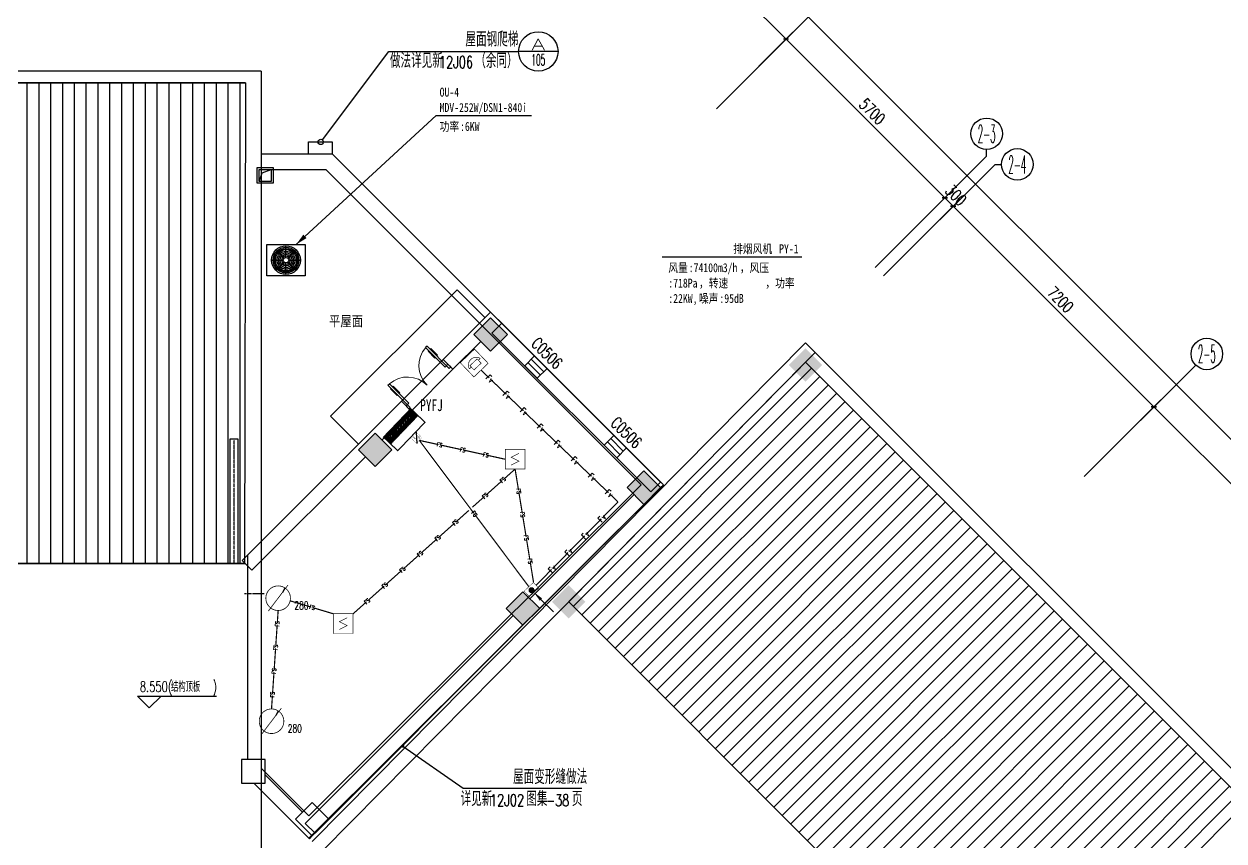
# Model space of a CAD drawing. Extents: x 815029915 to 815825525, y 579155098 to 579748855.
# Drawn here: x 815642196 to 815672643, y 579484127 to 579504860 of the extents above; entities that cross this region are included whole.
import ezdxf
from ezdxf.enums import TextEntityAlignment as Align

# ---------------------------------------------------------------- set-up
doc = ezdxf.new("R2010")
doc.units = 0
doc.header["$LTSCALE"] = 100
doc.header["$MEASUREMENT"] = 0
doc.linetypes.add('CENTER2', pattern=[1.125, 0.75, -0.125, 0.125, -0.125])
doc.linetypes.add('DOTE', pattern=[2.42, 2, -0.2, 0.02, -0.2])
for name, color, linetype in [('AC_KH', 3, 'Continuous'), ('AXIS', 3, 'Continuous'), ('AXIS_TEXT', 7, 'Continuous'), ('COLUMN', 9, 'Continuous'), ('DIM_ELEV', 3, 'Continuous'), ('DIM_IDEN', 3, 'Continuous'), ('DIM_LEAD', 3, 'Continuous'), ('DOOR_FIRE', 4, 'Continuous'), ('E-TEXT-PLAN-DER', 7, 'Continuous'), ('H-DIM_LEAD', 3, 'Continuous'), ('H-空调-VRV-标注', 3, 'Continuous'), ('H-空调-VRV-设备', 7, 'Continuous'), ('H-通风-排烟-中心线', 5, 'CENTER2'), ('H-通风-排烟-风管', 2, 'Continuous'), ('PUB_TEXT', 7, 'Continuous'), ('T-EQUP-FIRE', 7, 'Continuous'), ('WALL', 9, 'Continuous'), ('WINDOW', 4, 'Continuous'), ('WINDOW_TEXT', 7, 'Continuous'), ('zm', 1, 'Continuous'), ('电-弱电平面-线缆', 3, 'Continuous'), ('电-桥架', 4, 'Continuous'), ('设备-消防', 3, 'Continuous'), ('设备-箱柜', 3, 'Continuous')]:
    doc.layers.add(name, color=color, linetype=linetype)
doc.layers.add('电-强电平面-箭头', color=3, linetype='Continuous', lineweight=0)
doc.styles.add('-宋体', font='', dxfattribs={"width": 0.8})
doc.styles.add('_TCH_AXIS', font='COMPLEX', dxfattribs={"bigfont": 'GBCBIG'})
doc.styles.add('_TCH_DIM', font='SIMPLEX', dxfattribs={"bigfont": 'GBCBIG'})
doc.styles.add('_TCH_DIM_T3', font='SIMPLEX', dxfattribs={"width": 0.705882, "bigfont": 'GBCBIG'})
doc.styles.add('_TCH_LABEL', font='COMPLEX', dxfattribs={"bigfont": 'GBCBIG'})
doc.styles.add('_TCH_WINDOW', font='SIMPLEX', dxfattribs={"height": 3.5, "bigfont": 'GBCBIG'})
doc.styles.add('_THVAC_DIM', font='', dxfattribs={"width": 0.8, "height": 3.5})
doc.styles.add('COMPLEX', font='COMPLEX')
doc.styles.add('IDQSTYLE', font='txt.shx', dxfattribs={"width": 0.7, "bigfont": 'hztxt.shx'})
doc.styles.add('宋体', font='', dxfattribs={"width": 0.8})
doc.styles.add('宋体-TK', font='', dxfattribs={"width": 0.8})
doc.styles.get('-宋体').set_extended_font_data('SimSun')
doc.styles.get('_THVAC_DIM').set_extended_font_data('SimSun')
doc.styles.get('宋体').set_extended_font_data('SimSun')
doc.styles.get('宋体-TK').set_extended_font_data('SimSun')
doc.linetypes.add('消防电话线路A', pattern='A,5.5,-0.25,["Fv",IDQSTYLE,S=1.5,R=0,X=-0.125,Y=-0.75],-0.25', length=6)
doc.linetypes.add('火灾报警信号线路', pattern='A,5.5,-0.25,["FS",IDQSTYLE,S=1,R=0,X=-0.125,Y=-0.5],-0.25', length=6)
doc.linetypes.add('火灾报警控制线路', pattern='A,-0.25,-0.25,["FC",IDQSTYLE,S=1,R=0,X=0,Y=-0.5],-0.25', length=0.75)
doc.dimstyles.new('_TCH_ARCH-100', dxfattribs={"dimscale": 100, "dimtxt": 2.975, "dimasz": 1, "dimexe": 2.5, "dimexo": 3, "dimgap": 1, "dimtad": 1, "dimdec": 0, "dimzin": 0, "dimdsep": 46, "dimtxsty": '_TCH_DIM_T3', "dimblk": 'ARCHTICK', "dimcen": 0.09, "dimclrt": 7, "dimazin": 2, "dimtfac": 1, "dimtdec": 0, "dimtix": 1, "dimtmove": 2, "dimatfit": 3, "dimfxl": 0, "dimtolj": 1, "dimtzin": 0, "dimarcsym": 0})

# ---------------------------------------------------------------- blocks, each defined once
blk = doc.blocks.new('$VRV_美的$00000021')
for p, q in [((-465, -382), (-465, 382)), ((-465, 382), (465, 382)), ((-1, 65), (0, 348)), ((465, 382), (465, -382)), ((-348, 0), (-65, 0)), ((-238, 254), (-44, 47)), ((239, 253), (44, 47)), ((65, 0), (348, 0)), ((-44, -47), (-238, -254)), ((0, -348), (-2, -65)), ((44, -47), (238, -254)), ((465, -382), (-465, -382))]:
    blk.add_line(p, q)
for radius in [348, 311, 282, 255, 217, 179, 141, 103, 64.6]:
    blk.add_circle((0, 0), radius)
blk = doc.blocks.new('$DorLib2D$00000011')
for p, q in [((-0.467, 0.471), (-0.467, -0.062)), ((-0.467, 0.471), (-0.433, 0.471)), ((-0.433, 0.471), (-0.433, 0.004)), ((0.433, 0.471), (0.433, 0.004)), ((0.467, 0.471), (0.433, 0.471)), ((0.467, 0.471), (0.467, -0.062)), ((-0.483, 0.396), (-0.467, 0.396)), ((-0.483, 0.235), (-0.467, 0.235)), ((-0.417, 0.396), (-0.433, 0.396)), ((-0.417, 0.235), (-0.433, 0.235)), ((0.417, 0.396), (0.433, 0.396)), ((0.417, 0.235), (0.433, 0.235)), ((0.483, 0.396), (0.467, 0.396)), ((0.483, 0.235), (0.467, 0.235)), ((-0.5, 0.004), (-0.433, 0.004)), ((-0.5, 0.004), (-0.5, -0.062)), ((0.5, 0.004), (0.433, 0.004)), ((0.5, 0.004), (0.5, -0.062)), ((-0.5, -0.062), (-0.467, -0.062)), ((0.5, -0.062), (0.467, -0.062))]:
    blk.add_line(p, q)
at = {"lineweight": 13}
for p, q in [((-0.483, 0.396), (-0.483, 0.235)), ((-0.417, 0.396), (-0.417, 0.235)), ((0.417, 0.396), (0.417, 0.235)), ((0.483, 0.396), (0.483, 0.235))]:
    blk.add_line(p, q, dxfattribs=at)
for centre, start, end in [((-0.467, 0.004), 0, 85.904), ((0.467, 0.004), 94.096, 180)]:
    blk.add_arc(centre, 0.467, start, end, dxfattribs=at)
blk = doc.blocks.new('$TCHSYS$WIN2D')
for p, q in [((-0.5, 0.5), (0.5, 0.5)), ((-0.5, 0.5), (-0.5, -0.5)), ((0.5, 0.167), (-0.5, 0.167)), ((0.5, 0.5), (0.5, -0.5)), ((0.5, -0.167), (-0.5, -0.167)), ((-0.5, -0.5), (0.5, -0.5))]:
    blk.add_line(p, q)
blk = doc.blocks.new('*X163')
at = {"color": 0, "linetype": 'Continuous'}
for p, q in [((192.59, 446.72), (193.93, 448.06)), ((192.65, 447.21), (193.44, 448)), ((192.67, 446.38), (194.27, 447.98)), ((192.81, 446.1), (194.55, 447.84)), ((193.01, 445.87), (194.78, 447.64)), ((193.27, 445.7), (194.95, 447.39)), ((193.58, 445.59), (195.06, 447.07)), ((193.98, 445.57), (195.08, 446.67))]:
    blk.add_line(p, q, dxfattribs=at)
blk = doc.blocks.new('HC000755')
at = {"color": 0, "linetype": 'Continuous'}
blk.add_line((-5.47, -5.53), (-2.36, -2.36), dxfattribs=at)
blk.add_lwpolyline([(-2.36, -2.36, 0.8, 0, 0), (-0.41, -0.47, 0, 0, 0)], format="xyseb", dxfattribs=at)
blk.add_circle((0, 0), 0.625, dxfattribs=at)
at = {"color": 0, "linetype": 'Continuous', "xscale": 0.5, "yscale": 0.5, "zscale": 0.5}
blk.add_blockref('*X163', (-96.92, -223.41), dxfattribs=at)
at = {"color": 0, "style": 'IDQSTYLE', "width": 0.7}
blk.add_attdef('PSFHATT', (2.63, -5.53), '', height=2.5, dxfattribs=at)
blk = doc.blocks.new('HC001303')
at = {"color": 0, "linetype": 'Continuous'}
blk.add_line((1.15, 1.54), (1.74, 2.6), dxfattribs=at)
at = {"color": 0, "linetype": 'Continuous', "const_width": 0.2}
blk.add_lwpolyline([(0, -3.12, 0.198912), (2.21, -2.21, 0.198912), (3.12, 0, 0.198912), (2.21, 2.21, 0.198912), (0, 3.12, 0.198912), (-2.21, 2.21, 0.198912), (-3.12, 0, 0.198912), (-2.21, -2.21, 0.198912)], format="xyb", close=True, dxfattribs=at)
blk.add_lwpolyline([(-2.5, -3.28), (2.48, 3.3)], dxfattribs=at)
at = {"color": 0, "style": 'IDQSTYLE', "width": 0.7}
for tag, p in [('280', (4.11, -2.85)), ('PSFHATT', (5.13, -3.28))]:
    blk.add_attdef(tag, p, '', height=2, dxfattribs=at)
blk = doc.blocks.new('*X96')
at = {"color": 0}
for p, q in [((99.83, 192.74), (101.99, 194.9)), ((99.83, 193.17), (101.57, 194.9)), ((99.83, 193.59), (101.14, 194.9)), ((99.83, 194.02), (100.72, 194.9)), ((99.83, 194.44), (100.29, 194.9)), ((99.83, 194.87), (99.87, 194.9)), ((99.92, 192.4), (102.42, 194.9)), ((100.34, 192.4), (102.84, 194.9)), ((100.76, 192.4), (103.26, 194.9)), ((101.19, 192.4), (103.69, 194.9)), ((101.61, 192.4), (104.11, 194.9)), ((102.04, 192.4), (104.54, 194.9)), ((102.46, 192.4), (104.96, 194.9)), ((102.88, 192.4), (105.38, 194.9)), ((103.31, 192.4), (105.81, 194.9)), ((103.73, 192.4), (106.23, 194.9)), ((104.16, 192.4), (106.66, 194.9)), ((104.58, 192.4), (107.08, 194.9)), ((105.01, 192.4), (107.51, 194.9)), ((105.43, 192.4), (107.93, 194.9)), ((105.85, 192.4), (108.35, 194.9)), ((106.28, 192.4), (108.78, 194.9)), ((106.7, 192.4), (109.2, 194.9)), ((107.13, 192.4), (109.63, 194.9)), ((107.55, 192.4), (109.83, 194.68)), ((107.98, 192.4), (109.83, 194.26)), ((108.4, 192.4), (109.83, 193.83)), ((108.82, 192.4), (109.83, 193.41)), ((109.25, 192.4), (109.83, 192.99)), ((109.67, 192.4), (109.83, 192.56))]:
    blk.add_line(p, q, dxfattribs=at)
blk = doc.blocks.new('HC000427')
at = {"color": 0, "linetype": 'Continuous', "const_width": 0.3}
blk.add_lwpolyline([(5, 2.5), (-5, 2.5), (-5, -2.5), (5, -2.5)], close=True, dxfattribs=at)
blk.add_lwpolyline([(5, 0), (-5, 0)], dxfattribs=at)
at = {"color": 0, "linetype": 'Continuous'}
blk.add_blockref('*X96', (-104.83, -194.9), dxfattribs=at)
at = {"layer": 'E-TEXT-PLAN-DER', "color": 0, "style": 'IDQSTYLE', "width": 0.7}
blk.add_attdef('PSFHATT', (7, -2.5), '', height=2.5, dxfattribs=at)
blk = doc.blocks.new('MK')
at = {"color": 4, "linetype": 'Continuous', "const_width": 30}
blk.add_lwpolyline([(-614, 638), (636, 638), (636, -612), (-614, -612)], close=True, dxfattribs=at)
at = {"layer": 'AC_KH', "ltscale": 1.25}
blk.add_line((636, 638), (-614, -612), dxfattribs=at)
at = {"layer": 'AC_KH', "ltscale": 1.25, "style": '宋体'}
for s, p in [('I', (-380, 70)), ('O', (165, -474))]:
    blk.add_text(s, height=400, dxfattribs=at).set_placement(p)
blk = doc.blocks.new('HC001224')
at = {"color": 0, "linetype": 'Continuous', "const_width": 0.2}
blk.add_lwpolyline([(-3.125, 3.125), (3.125, 3.125), (3.125, -3.125), (-3.125, -3.125)], close=True, dxfattribs=at)
blk.add_lwpolyline([(1.25, 1.875), (-1.25, 0.625), (1.25, -0.625), (-1.25, -1.875)], dxfattribs=at)
at = {"color": 0, "style": 'IDQSTYLE', "width": 0.7}
blk.add_attdef('PSFHATT', (5.125, -3.125), '', height=2.5, dxfattribs=at)
blk = doc.blocks.new('HC001206')
at = {"color": 4, "linetype": 'Continuous', "const_width": 0.2}
blk.add_lwpolyline([(-3.12, 3.12), (3.12, 3.12), (3.12, -3.12), (-3.12, -3.12)], close=True, dxfattribs=at)
for points in [[(-2.4, -0.3, -0.135972), (-1.75, 0.85, -0.198912)], [(-1.75, 0.85, -0.198912), (0, 1.57, -0.198912), (1.75, 0.85, -0.135972), (2.4, -0.3, -0.198912)]]:
    blk.add_lwpolyline(points, format="xyb", dxfattribs=at)
for points in [[(-1.56, 0.32), (1.56, 0.32), (1.56, -1.55), (-1.56, -1.55), (-1.56, 0.32)], [(-2.4, -0.3), (-1.56, -0.3)], [(1.56, -0.3), (2.4, -0.3)]]:
    blk.add_lwpolyline(points, dxfattribs=at)
blk = doc.blocks.new('_AXISO')
blk.add_circle((0, 0), 0.5)
at = {"layer": 'AXIS_TEXT', "style": 'COMPLEX', "width": 1.041667}
blk.add_attdef('A', text='', height=0.56, dxfattribs=at).set_placement((-0.25, -0.28), (0.25, -0.28), align=Align.FIT)
blk = doc.blocks.new('_ArchTick')
at = {"color": 0, "linetype": 'ByBlock', "const_width": 0.4}
blk.add_lwpolyline([(-0.5, -0.5), (0.5, 0.5)], dxfattribs=at)
blk = doc.blocks.new('*D597')
at = {"layer": 'AXIS', "color": 0, "lineweight": -2, "transparency": 16777216}
for p, q in [((815655732, 579507165), (815658030, 579509463)), ((815657853, 579509286), (815695330, 579471810)), ((815693209, 579469688), (815695507, 579471986))]:
    blk.add_line(p, q, dxfattribs=at)
at = {"layer": 'Defpoints', "color": 0, "transparency": 16777216}
for p in [(815655520, 579506953), (815695330, 579471810), (815692996, 579469476)]:
    blk.add_point(p, dxfattribs=at)
at = {"layer": 'AXIS', "color": 0, "lineweight": -2, "transparency": 16777216, "xscale": 100, "yscale": 100, "zscale": 100}
for p, rotation in [((815657853, 579509286), 135.0000000001822), ((815695330, 579471810), 315.0000000001822)]:
    blk.add_blockref('_ArchTick', p, dxfattribs=dict(at, rotation=rotation))
at = {"layer": 'AXIS', "color": 7, "transparency": 16777216, "insert": (815676767, 579490724), "char_height": 297.5, "attachment_point": 5, "rotation": 315, "style": '_TCH_DIM_T3'}
blk.add_mtext('\\A1;53000', dxfattribs=at)
blk = doc.blocks.new('*D598')
at = {"layer": 'AXIS', "color": 0, "lineweight": -2, "transparency": 16777216}
for p, q in [((815655732, 579507165), (815657464, 579508897)), ((815657287, 579508721), (815661530, 579504478)), ((815659974, 579502922), (815661707, 579504655))]:
    blk.add_line(p, q, dxfattribs=at)
at = {"layer": 'Defpoints', "color": 0, "transparency": 16777216}
for p in [(815655520, 579506953), (815661530, 579504478), (815659762, 579502710)]:
    blk.add_point(p, dxfattribs=at)
at = {"layer": 'AXIS', "color": 0, "lineweight": -2, "transparency": 16777216, "xscale": 100, "yscale": 100, "zscale": 100}
for p, rotation in [((815657287, 579508721), 135), ((815661530, 579504478), 315)]:
    blk.add_blockref('_ArchTick', p, dxfattribs=dict(at, rotation=rotation))
at = {"layer": 'AXIS', "color": 7, "transparency": 16777216, "insert": (815659585, 579506775), "char_height": 297.5, "attachment_point": 5, "rotation": 315, "style": '_TCH_DIM_T3'}
blk.add_mtext('\\A1;6000', dxfattribs=at)
blk = doc.blocks.new('*D599')
at = {"layer": 'AXIS', "color": 0, "lineweight": -2, "transparency": 16777216}
for p, q in [((815659974, 579502922), (815661707, 579504655)), ((815661530, 579504478), (815665561, 579500447)), ((815664005, 579498892), (815665737, 579500624))]:
    blk.add_line(p, q, dxfattribs=at)
at = {"layer": 'Defpoints', "color": 0, "transparency": 16777216}
for p in [(815659762, 579502710), (815665561, 579500447), (815663793, 579498680)]:
    blk.add_point(p, dxfattribs=at)
at = {"layer": 'AXIS', "color": 0, "lineweight": -2, "transparency": 16777216, "xscale": 100, "yscale": 100, "zscale": 100}
for p, rotation in [((815661530, 579504478), 135), ((815665561, 579500447), 315)]:
    blk.add_blockref('_ArchTick', p, dxfattribs=dict(at, rotation=rotation))
at = {"layer": 'AXIS', "color": 7, "transparency": 16777216, "insert": (815663721, 579502639), "char_height": 297.5, "attachment_point": 5, "rotation": 315, "style": '_TCH_DIM_T3'}
blk.add_mtext('\\A1;5700', dxfattribs=at)
blk = doc.blocks.new('*D600')
at = {"layer": 'AXIS', "color": 0, "lineweight": -2, "transparency": 16777216}
for p, q in [((815664005, 579498892), (815665737, 579500624)), ((815664217, 579498680), (815665950, 579500412)), ((815665561, 579500447), (815665490, 579500518)), ((815665561, 579500447), (815665773, 579500235)), ((815665773, 579500235), (815665843, 579500165))]:
    blk.add_line(p, q, dxfattribs=at)
at = {"layer": 'Defpoints', "color": 0, "transparency": 16777216}
for p in [(815665773, 579500235), (815663793, 579498680), (815664005, 579498468)]:
    blk.add_point(p, dxfattribs=at)
at = {"layer": 'AXIS', "color": 0, "lineweight": -2, "transparency": 16777216, "xscale": 100, "yscale": 100, "zscale": 100}
for p, rotation in [((815665561, 579500447), 315), ((815665773, 579500235), 135)]:
    blk.add_blockref('_ArchTick', p, dxfattribs=dict(at, rotation=rotation))
at = {"layer": 'AXIS', "color": 7, "transparency": 16777216, "insert": (815665843, 579500517), "char_height": 297.5, "attachment_point": 5, "rotation": 315, "style": '_TCH_DIM_T3'}
blk.add_mtext('\\A1;300', dxfattribs=at)
blk = doc.blocks.new('*D601')
at = {"layer": 'AXIS', "color": 0, "lineweight": -2, "transparency": 16777216}
for p, q in [((815664217, 579498680), (815665950, 579500412)), ((815665773, 579500235), (815670864, 579495144)), ((815669308, 579493588), (815671041, 579495321))]:
    blk.add_line(p, q, dxfattribs=at)
at = {"layer": 'Defpoints', "color": 0, "transparency": 16777216}
for p in [(815664005, 579498468), (815670864, 579495144), (815669096, 579493376)]:
    blk.add_point(p, dxfattribs=at)
at = {"layer": 'AXIS', "color": 0, "lineweight": -2, "transparency": 16777216, "xscale": 100, "yscale": 100, "zscale": 100}
for p, rotation in [((815665773, 579500235), 135), ((815670864, 579495144), 315)]:
    blk.add_blockref('_ArchTick', p, dxfattribs=dict(at, rotation=rotation))
at = {"layer": 'AXIS', "color": 7, "transparency": 16777216, "insert": (815668494, 579497866), "char_height": 297.5, "attachment_point": 5, "rotation": 315, "style": '_TCH_DIM_T3'}
blk.add_mtext('\\A1;7200', dxfattribs=at)
blk = doc.blocks.new('*D602')
at = {"layer": 'AXIS', "color": 0, "lineweight": -2, "transparency": 16777216}
for p, q in [((815669308, 579493588), (815671041, 579495321)), ((815670864, 579495144), (815675955, 579490053)), ((815674399, 579488497), (815676132, 579490230))]:
    blk.add_line(p, q, dxfattribs=at)
at = {"layer": 'Defpoints', "color": 0, "transparency": 16777216}
for p in [(815669096, 579493376), (815675955, 579490053), (815674187, 579488285)]:
    blk.add_point(p, dxfattribs=at)
at = {"layer": 'AXIS', "color": 0, "lineweight": -2, "transparency": 16777216, "xscale": 100, "yscale": 100, "zscale": 100}
for p, rotation in [((815670864, 579495144), 135.0000000006708), ((815675955, 579490053), 315.0000000006708)]:
    blk.add_blockref('_ArchTick', p, dxfattribs=dict(at, rotation=rotation))
at = {"layer": 'AXIS', "color": 7, "transparency": 16777216, "insert": (815673585, 579492774), "char_height": 297.5, "attachment_point": 5, "rotation": 315, "style": '_TCH_DIM_T3'}
blk.add_mtext('\\A1;7200', dxfattribs=at)

msp = doc.modelspace()

# ---------------------------------------------------------------- hatches: boundary and pattern name
at = {"layer": 'DIM_LEAD'}
msp.add_hatch(color=256, dxfattribs=at).paths.add_polyline_path([(815651849, 579486534.4, 1), (815651769, 579486534.4, 1)], flags=17)
at = {"layer": 'zm'}
for points in [[(815654035.1, 579497396.3), (815653610.9, 579496972), (815654035.1, 579496547.7), (815654459.4, 579496972)], [(815662026, 579496629.1), (815661601.7, 579496204.8), (815662026, 579495780.5), (815662450.3, 579496204.8)], [(815651108.1, 579494469.3), (815650683.9, 579494045), (815651108.1, 579493620.8), (815651532.4, 579494045)], [(815657924.8, 579493517.8), (815657500.5, 579493093.5), (815657924.8, 579492669.3), (815658349.1, 579493093.5)], [(815656015.6, 579490618.6), (815655591.3, 579490194.4), (815656015.6, 579489770.1), (815656439.9, 579490194.4)], [(815654856.7, 579490449.6), (815654432.4, 579490025.4), (815654856.7, 579489601.1), (815655280.9, 579490025.4)]]:
    msp.add_hatch(color=1, dxfattribs=at).paths.add_polyline_path(points)

# ---------------------------------------------------------------- linework, layer by layer
for p, q in [((815648214.5, 579503666.7), (815632914.5, 579503666.7)), ((815648214.5, 579503666.7), (815648214.5, 579482466.7)), ((815626914.5, 579503366.7), (815647814, 579503366.7)), ((815647814.5, 579503366.7), (815632614.5, 579503366.7)), ((815647814, 579503366.7), (815647793.9, 579491166.7)), ((815649416.4, 579501566.7), (815649416.4, 579501866.7)), ((815649416.4, 579501866.7), (815650016.4, 579501866.7)), ((815650016.4, 579501866.7), (815650016.4, 579501566.7)), ((815648214.5, 579501566.7), (815650016.4, 579501566.7)), ((815650016.4, 579501566.7), (815658419, 579493164.1)), ((815648214.5, 579501166.7), (815649850.7, 579501166.7)), ((815649850.7, 579501166.7), (815653752, 579497265.4)), ((815649976.7, 579494904.4), (815653186.3, 579498114)), ((815653186.3, 579498114), (815653893.4, 579497406.9)), ((815654034.8, 579497548.3), (815647864.5, 579491378)), ((815658418.9, 579493164.2), (815654034.8, 579497548.3)), ((815649509.5, 579484113.4), (815662025.1, 579496770.5)), ((815662025.1, 579496770.5), (815687127.4, 579471668.2)), ((815649757.1, 579483866), (815662272.6, 579496523)), ((815656016.3, 579490196), (815662026.5, 579496274.1)), ((815662026.5, 579496274.1), (815686632.4, 579471668.2)), ((815662026.5, 579496274.1), (815686632.4, 579471668.2)), ((815650683.8, 579494197.3), (815649976.7, 579494904.4)), ((815658419, 579493164.1), (815649420.8, 579484201.8)), ((815657924.8, 579492669.3), (815658349.1, 579493093.5)), ((815658348.6, 579493094), (815658418.9, 579493164.2)), ((815658349.1, 579493093.5), (815658348.6, 579493094)), ((815655280.5, 579490025.8), (815657924.3, 579492669.7)), ((815657924.3, 579492669.7), (815657924.8, 579492669.3)), ((815626364.5, 579491166.7), (815647814.5, 579491166.7)), ((815647793.9, 579491166.7), (815626914.5, 579491166.7)), ((815647864.5, 579491378), (815647864.5, 579486191.8)), ((815654856.7, 579489601.1), (815655280.9, 579490025.4)), ((815655280.9, 579490025.4), (815655280.5, 579490025.8)), ((815680586.7, 579465622.4), (815656016.3, 579490196)), ((815680834.1, 579465374.9), (815656016.3, 579490196)), ((815649934, 579484679.4), (815654856.2, 579489601.6)), ((815654856.2, 579489601.6), (815654856.7, 579489601.1)), ((815647864.5, 579486191.8), (815647714.5, 579486191.8)), ((815647714.5, 579486191.8), (815647714.5, 579485591.8)), ((815647714.5, 579485591.8), (815648030.7, 579485591.8)), ((815648030.7, 579485591.8), (815649438.6, 579484184)), ((815649420.8, 579484201.8), (815648214.5, 579485408.1)), ((815649510.2, 579484254.7), (815649934.5, 579484678.9)), ((815649934.5, 579484678.9), (815649934, 579484679.4)), ((815649438.6, 579484184), (815649509.8, 579484255.1)), ((815649509.8, 579484255.1), (815649510.2, 579484254.7))]:
    msp.add_line(p, q)
at = {"color": 252, "linetype": 'Continuous'}
for p, q in [((815642277.3, 579491166.7), (815642277.3, 579503366.7)), ((815642577.3, 579491166.7), (815642577.3, 579503366.7)), ((815642877.3, 579491166.7), (815642877.3, 579503366.7)), ((815643177.3, 579491166.7), (815643177.3, 579503366.7)), ((815643477.3, 579491166.7), (815643477.3, 579503366.7)), ((815643777.3, 579491166.7), (815643777.3, 579503366.7)), ((815644077.3, 579491166.7), (815644077.3, 579503366.7)), ((815644377.3, 579491166.7), (815644377.3, 579503366.7)), ((815644677.3, 579491166.7), (815644677.3, 579503366.7)), ((815644977.3, 579491166.7), (815644977.3, 579503366.7)), ((815645277.3, 579491166.7), (815645277.3, 579503366.7)), ((815645577.3, 579491166.7), (815645577.3, 579503366.7)), ((815645877.3, 579491166.7), (815645877.3, 579503366.7)), ((815646177.3, 579491166.7), (815646177.3, 579503366.7)), ((815646477.3, 579491166.7), (815646477.3, 579503366.7)), ((815646777.3, 579491166.7), (815646777.3, 579503366.7)), ((815647077.3, 579491166.7), (815647077.3, 579503366.7)), ((815647377.3, 579491166.7), (815647377.3, 579503366.7)), ((815647677.3, 579491166.7), (815647677.3, 579503366.7)), ((815656134, 579490078.3), (815662178.1, 579496122.5)), ((815656346.1, 579489866.2), (815662390.3, 579495910.3)), ((815656558.2, 579489654), (815662602.4, 579495698.2)), ((815656770.3, 579489441.9), (815662814.5, 579495486.1)), ((815656982.4, 579489229.7), (815663026.7, 579495273.9)), ((815657194.6, 579489017.6), (815663238.8, 579495061.8)), ((815657406.7, 579488805.4), (815663450.9, 579494849.7)), ((815657618.8, 579488593.3), (815663663.1, 579494637.5)), ((815657830.9, 579488381.2), (815663875.2, 579494425.4)), ((815658043, 579488169), (815664087.3, 579494213.3)), ((815658255.2, 579487956.9), (815664299.5, 579494001.2)), ((815658467.3, 579487744.7), (815664511.6, 579493789)), ((815658679.4, 579487532.6), (815664723.7, 579493576.9)), ((815658891.5, 579487320.4), (815664935.8, 579493364.8)), ((815659103.6, 579487108.3), (815665148, 579493152.6)), ((815659315.7, 579486896.1), (815665360.1, 579492940.5)), ((815659527.9, 579486684), (815665572.2, 579492728.4)), ((815659740, 579486471.8), (815665784.4, 579492516.2)), ((815659952.1, 579486259.7), (815665996.5, 579492304.1)), ((815660164.2, 579486047.5), (815666208.6, 579492092)), ((815660376.3, 579485835.4), (815666420.8, 579491879.8)), ((815660588.5, 579485623.3), (815666632.9, 579491667.7)), ((815660800.6, 579485411.1), (815666845, 579491455.6)), ((815661012.7, 579485199), (815667057.2, 579491243.4)), ((815661224.8, 579484986.8), (815667269.3, 579491031.3)), ((815661436.9, 579484774.7), (815667481.4, 579490819.2)), ((815661649, 579484562.5), (815667693.6, 579490607)), ((815661861.2, 579484350.4), (815667905.7, 579490394.9)), ((815662073.3, 579484138.2), (815668117.8, 579490182.8)), ((815662285.4, 579483926.1), (815668330, 579489970.6)), ((815662497.5, 579483713.9), (815668542.1, 579489758.5)), ((815662709.6, 579483501.8), (815668754.2, 579489546.4)), ((815662921.8, 579483289.6), (815668966.4, 579489334.2)), ((815663133.9, 579483077.5), (815669178.5, 579489122.1)), ((815663346, 579482865.4), (815669390.6, 579488910)), ((815663558.1, 579482653.2), (815669602.8, 579488697.9)), ((815663770.2, 579482441.1), (815669814.9, 579488485.7)), ((815663982.3, 579482228.9), (815670027, 579488273.6)), ((815664194.5, 579482016.8), (815670239.1, 579488061.5)), ((815664406.6, 579481804.6), (815670451.3, 579487849.3)), ((815664618.7, 579481592.5), (815670663.4, 579487637.2)), ((815664830.8, 579481380.3), (815670875.5, 579487425.1)), ((815665042.9, 579481168.2), (815671087.7, 579487212.9)), ((815665255.1, 579480956), (815671299.8, 579487000.8)), ((815665467.2, 579480743.9), (815671511.9, 579486788.7)), ((815665679.3, 579480531.8), (815671724.1, 579486576.5)), ((815665891.4, 579480319.6), (815671936.2, 579486364.4)), ((815666103.5, 579480107.5), (815672148.3, 579486152.3)), ((815666315.6, 579479895.3), (815672360.5, 579485940.1)), ((815666527.8, 579479683.2), (815672572.6, 579485728)), ((815666739.9, 579479471), (815672784.7, 579485515.9)), ((815666952, 579479258.9), (815672996.9, 579485303.7)), ((815667164.1, 579479046.7), (815673209, 579485091.6))]:
    msp.add_line(p, q, dxfattribs=at)
at = {"color": 250}
for p, q in [((815648164.5, 579500866.7), (815648241, 579501084.6)), ((815648241, 579501084.6), (815648464.5, 579501166.7))]:
    msp.add_line(p, q, dxfattribs=at)
for points in [[(815648514.5, 579500816.7), (815648114.5, 579500816.7), (815648114.5, 579501216.7), (815648514.5, 579501216.7)], [(815648464.5, 579500866.7), (815648164.5, 579500866.7), (815648164.5, 579501166.7), (815648464.5, 579501166.7)]]:
    msp.add_lwpolyline(points, close=True, dxfattribs=at)
at = {"color": 254}
msp.add_lwpolyline([(815648214.5, 579501166.7), (815649850.7, 579501166.7), (815657852.7, 579493164.7), (815649421.4, 579484766.9), (815648214.5, 579485973.8)], dxfattribs=at)
at = {"layer": 'AXIS'}
for p, q in [((815659762.4, 579502710.2), (815662590.8, 579505538.6)), ((815666621.3, 579501508.1), (815666621.3, 579501673.8)), ((815663792.9, 579498679.7), (815666621.3, 579501508.1)), ((815664005, 579498467.5), (815666833.4, 579501296)), ((815666833.4, 579501296), (815666999.1, 579501296)), ((815669096.2, 579493376.4), (815671924.6, 579496204.8))]:
    msp.add_line(p, q, dxfattribs=at)
at = {"layer": 'COLUMN'}
for points in [[(815654035.7, 579496558.3), (815654460, 579496982.6), (815654035.7, 579497406.9), (815653611.4, 579496982.6)], [(815651108.7, 579493631.4), (815651533, 579494055.6), (815651108.7, 579494479.9), (815650684.5, 579494055.6)], [(815657924.8, 579492669.3), (815658349.1, 579493093.5), (815657924.8, 579493517.8), (815657500.5, 579493093.5)], [(815654856.7, 579489601.1), (815655280.9, 579490025.4), (815654856.7, 579490449.6), (815654432.4, 579490025.4)], [(815647714.5, 579485591.8), (815648314.5, 579485591.8), (815648314.5, 579486191.8), (815647714.5, 579486191.8)], [(815649510.2, 579484254.7), (815649934.5, 579484678.9), (815649510.2, 579485103.2), (815649086, 579484678.9)]]:
    msp.add_lwpolyline(points, close=True, dxfattribs=at)
at = {"layer": 'DIM_ELEV', "color": 254}
for p, q in [((815645375.9, 579487506.1), (815645075.9, 579487806.1)), ((815645075.9, 579487806.1), (815647078.9, 579487806.1)), ((815645375.9, 579487506.1), (815645675.9, 579487806.1))]:
    msp.add_line(p, q, dxfattribs=at)
at = {"layer": 'DIM_IDEN'}
for p, q in [((815649766.5, 579501921.5), (815651449.2, 579504163.8)), ((815651449.2, 579504163.8), (815654745.7, 579504163.8)), ((815655745.7, 579504163.8), (815654745.7, 579504163.8))]:
    msp.add_line(p, q, dxfattribs=at)
for centre, radius in [((815655245.7, 579504163.8), 500), ((815649725.4, 579501866.7), 68.5)]:
    msp.add_circle(centre, radius, dxfattribs=at)
at = {"layer": 'DIM_LEAD'}
for p, q in [((815651809, 579486534.4), (815653338.9, 579485466.7)), ((815653338.9, 579485466.7), (815656347.3, 579485466.7))]:
    msp.add_line(p, q, dxfattribs=at)
at = {"layer": 'DOOR_FIRE'}
for p, q in [((815652832.4, 579496345.9), (815651771.7, 579495285.2)), ((815653079.9, 579496098.4), (815652019.2, 579495037.7))]:
    msp.add_line(p, q, dxfattribs=at)
at = {"layer": 'H-DIM_LEAD'}
msp.add_line((815658386.7, 579498952.1), (815661931.8, 579498952.1), dxfattribs=at)
at = {"layer": 'H-空调-VRV-标注'}
for p, q in [((815649103.7, 579499267), (815652651.8, 579502536.8)), ((815652651.8, 579502536.8), (815655074.9, 579502536.8))]:
    msp.add_line(p, q, dxfattribs=at)
msp.add_lwpolyline([(815649103.7, 579499267, 0, 120, 0), (815649324.3, 579499470.3, 0, 0, 0)], format="xyseb", dxfattribs=at)
at = {"layer": 'H-通风-排烟-中心线'}
msp.add_line((815648291.8, 579490396.1), (815647787, 579490396.1), dxfattribs=at)
at = {"layer": 'H-通风-排烟-风管', "const_width": 35}
for points in [[(815656009.6, 579495573.5), (815654595.4, 579496987.7)], [(815657636.3, 579493946.8), (815656222.1, 579495361)], [(815650570.6, 579490134.4), (815650570.5, 579490134.3)]]:
    msp.add_lwpolyline(points, dxfattribs=at)
at = {"layer": 'WALL'}
for p, q in [((815654034.8, 579497548.3), (815652832.4, 579496345.9)), ((815654317.6, 579497265.4), (815654070.2, 579497018)), ((815654317.6, 579497265.4), (815658348.1, 579493234.9)), ((815654070.2, 579497018), (815658100.7, 579492987.5)), ((815653787.8, 579496806.3), (815653079.9, 579496098.4)), ((815651771.7, 579495285.2), (815647731.6, 579491245.1)), ((815652019.2, 579495037.7), (815651285.1, 579494303.6)), ((815650860.8, 579493879.3), (815647979.1, 579490997.7)), ((815658348.1, 579493234.9), (815658100.7, 579492987.5)), ((815658418.9, 579493164.2), (815658348.6, 579493094)), ((815657676.9, 579492917.2), (815655033, 579490273.3)), ((815657924.3, 579492669.7), (815655280.5, 579490025.8)), ((815647979.1, 579490997.7), (815647731.6, 579491245.1)), ((815647864.5, 579491378), (815647864.5, 579486191.8)), ((815648214.5, 579491233), (815648214.5, 579486191.8)), ((815654608.7, 579489849.1), (815649332.5, 579484572.9)), ((815654856.2, 579489601.6), (815649580, 579484325.4)), ((815649262.3, 579484855.3), (815648314.5, 579485803.1)), ((815649438.6, 579484184), (815648030.7, 579485591.8)), ((815649580, 579484325.4), (815649332.5, 579484572.9))]:
    msp.add_line(p, q, dxfattribs=at)
for points in [[(815653079.9, 579496098.4), (815652832.4, 579496345.9)], [(815652019.2, 579495037.7), (815651771.7, 579495285.2)]]:
    msp.add_lwpolyline(points, dxfattribs=at)
at = {"layer": 'zm', "color": 3, "const_width": 10}
msp.add_lwpolyline([(815655121.5, 579490687.9), (815655256.2, 579490544.2), (815655022.1, 579490324.7), (815654887, 579490468.8), (815655124.3, 579490691.3)], dxfattribs=at)
at = {"layer": '电-弱电平面-线缆', "color": 10, "linetype": 'Continuous', "const_width": 30}
for points in [[(815653792.7, 579496076.2), (815653999, 579495877.6)], [(815654035, 579495842.9), (815654431.3, 579495461.5)], [(815654467.3, 579495426.8), (815654863.6, 579495045.4)], [(815654899.6, 579495010.7), (815655295.9, 579494629.3)], [(815655331.9, 579494594.7), (815655728.2, 579494213.3)], [(815655764.2, 579494178.6), (815656160.5, 579493797.2)], [(815656196.5, 579493762.5), (815656592.8, 579493381.1)], [(815656628.8, 579493346.5), (815657025.1, 579492965.1)], [(815656876.4, 579492333.8), (815657267.4, 579492731.8)], [(815657061.1, 579492930.4), (815657267.4, 579492731.8)], [(815656455.9, 579491905.7), (815656841.4, 579492298.1)], [(815656035.4, 579491477.7), (815656420.9, 579491870.1)], [(815655615, 579491049.7), (815656000.4, 579491442.1)], [(815655188.9, 579490616), (815655579.9, 579491014.1)]]:
    msp.add_lwpolyline(points, dxfattribs=at)
at = {"layer": '电-弱电平面-线缆', "color": 11, "linetype": 'Continuous', "const_width": 30}
for points in [[(815652226.7, 579494292.9), (815653601.2, 579492456.5)], [(815653631.2, 579492416.5), (815655005.7, 579490580.1)]]:
    msp.add_lwpolyline(points, dxfattribs=at)
at = {"layer": '电-弱电平面-线缆', "color": 6, "linetype": 'Continuous', "const_width": 30}
for points in [[(815652226.7, 579494292.9), (815652706, 579494187.7)], [(815652754.9, 579494177), (815653292.1, 579494059.1)], [(815653340.9, 579494048.4), (815653878.2, 579493930.5)], [(815653927, 579493919.8), (815654406.4, 579493814.6)], [(815654356.5, 579493296.7), (815654656.4, 579493564.6)], [(815654656.4, 579493564.6), (815654741.7, 579493040.9)], [(815653909.1, 579492896.9), (815654319.2, 579493263.4)], [(815654749.7, 579492991.6), (815654838.1, 579492448.7)], [(815653572, 579492595.7), (815653871.8, 579492863.6)], [(815653151.3, 579492219.8), (815653482.1, 579492515.4)], [(815654846.1, 579492399.4), (815654934.6, 579491856.5)], [(815652703.9, 579491820.1), (815653114, 579492186.5)], [(815652256.4, 579491420.3), (815652666.6, 579491786.8)], [(815654942.6, 579491807.2), (815655031, 579491264.3)], [(815651809, 579491020.5), (815652219.2, 579491387)], [(815655039, 579491215), (815655124.3, 579490691.3)], [(815651361.6, 579490620.8), (815651771.7, 579490987.2)], [(815650914.2, 579490221), (815651324.3, 579490587.5)], [(815648622.4, 579489650.1), (815648644.3, 579489976)], [(815648949.5, 579490221.6), (815649473.9, 579490064)], [(815649521.7, 579490049.6), (815650046, 579489892.1)], [(815650546, 579489892.1), (815650876.9, 579490187.7)], [(815648582.1, 579489051.5), (815648619, 579489600.2)], [(815648541.9, 579488452.8), (815648578.8, 579489001.6)], [(815648501.6, 579487854.2), (815648538.5, 579488402.9)], [(815648476.4, 579487478.4), (815648498.3, 579487804.3)]]:
    msp.add_lwpolyline(points, dxfattribs=at)
at = {"layer": '电-桥架', "color": 5, "linetype": 'DOTE', "ltscale": 0.5}
msp.add_line((815647525.1, 579491166.7), (815647525.1, 579494330.7), dxfattribs=at)
at = {"layer": '电-桥架', "ltscale": 0.5}
msp.add_lwpolyline([(815647425.1, 579491166.7), (815647425.1, 579494330.7), (815647625.1, 579494330.7), (815647625.1, 579491166.7)], dxfattribs=at)

# ---------------------------------------------------------------- block references
at = {"layer": 'AXIS'}
ref = msp.add_blockref('_AXISO', (815666621.3, 579502073.8), dxfattribs=dict(at, xscale=800, yscale=800, zscale=800))
ref.add_attrib('A', '2-3', dxfattribs={"color": 7, "height": 452.55, "style": '_TCH_AXIS', "width": 0.35}).set_placement((815666395, 579501847.5), (815666847.6, 579501847.5), align=Align.FIT)
ref = msp.add_blockref('_AXISO', (815667399.1, 579501296), dxfattribs=dict(at, xscale=800, yscale=800, zscale=800))
ref.add_attrib('A', '2-4', dxfattribs={"color": 7, "height": 452.55, "style": '_TCH_AXIS', "width": 0.33871}).set_placement((815667172.8, 579501069.7), (815667625.4, 579501069.7), align=Align.FIT)
ref = msp.add_blockref('_AXISO', (815672207.4, 579496487.6), dxfattribs=dict(at, xscale=800, yscale=800, zscale=800))
ref.add_attrib('A', '2-5', dxfattribs={"color": 7, "height": 452.55, "style": '_TCH_AXIS', "width": 0.35}).set_placement((815671981.2, 579496261.4), (815672433.7, 579496261.4), align=Align.FIT)
at = {"layer": 'DOOR_FIRE', "xscale": -1499.999999953877, "yscale": -1500, "zscale": 1499.999999953877, "rotation": 225.0000000000008}
msp.add_blockref('$DorLib2D$00000011', (815652425.8, 579495691.8), dxfattribs=at)
at = {"layer": 'H-空调-VRV-设备', "xscale": 1.054216867469881, "yscale": 1.046298718284072, "zscale": 1.022151898734177}
msp.add_blockref('$VRV_美的$00000021', (815648843.4, 579498867, 2500), dxfattribs=at)
at = {"layer": 'T-EQUP-FIRE', "color": 4, "xscale": 80, "yscale": 80, "zscale": 80, "rotation": 43.83954627994944}
msp.add_blockref('HC001206', (815653619.5, 579496256.5), dxfattribs=at)
at = {"layer": 'T-EQUP-FIRE', "color": 4, "xscale": 80, "yscale": 80, "zscale": 80}
for p in [(815654656.4, 579493814.6), (815650296, 579489642.1)]:
    msp.add_blockref('HC001224', p, dxfattribs=at)
at = {"layer": 'WINDOW', "xscale": 450, "yscale": -350, "zscale": 450, "rotation": 315.0000000000008}
for p in [(815655183.8, 579496151.8), (815657199.1, 579494136.5)]:
    msp.add_blockref('$TCHSYS$WIN2D', p, dxfattribs=at)
at = {"layer": 'zm', "color": 1, "xscale": 0.1610399919060488, "yscale": 0.1610393524169922, "zscale": 0.1610399919060488, "rotation": 48.02599491449129}
msp.add_blockref('MK', (815652152.3, 579494357.5), dxfattribs=at)
at = {"layer": '电-强电平面-箭头', "color": 4, "xscale": 100, "yscale": 100, "zscale": 100, "rotation": 90}
msp.add_blockref('HC000755', (815655075.1, 579490491.5), dxfattribs=at)
at = {"layer": '设备-消防', "xscale": 100, "yscale": 100, "zscale": 100}
for p in [(815648644.3, 579490288.5), (815648476.4, 579487165.9)]:
    msp.add_blockref('HC001303', p, dxfattribs=at).add_auto_attribs({'280': '280'})
at = {"layer": '设备-箱柜', "xscale": 100, "yscale": 100, "zscale": 100, "rotation": 226.2437788288743}
msp.add_blockref('HC000427', (815651844.1, 579494564.4), dxfattribs=at)

# ---------------------------------------------------------------- texts
at = {"layer": 'DIM_IDEN', "color": 7, "style": '_TCH_LABEL'}
for s, height, width, p, p2 in [('A', 286.2, 1.458333, (815655066.8, 579504199.6), (815655424.5, 579504199.6)), ('105', 286.22, 0.535714, (815655066.8, 579503806.1), (815655424.5, 579503806.1))]:
    msp.add_text(s, height=height, dxfattribs=dict(at, width=width)).set_placement(p, p2, align=Align.FIT)
at = {"layer": 'DIM_LEAD', "color": 7, "style": '_TCH_DIM'}
for s, height, p in [('屋面变形缝做法', 373.33, (815654605.1, 579485571.7)), ('详见新', 373.33, (815653274, 579485011.7)), ('图集', 373.33, (815654940.7, 579485011.7)), ('页', 373.3, (815656098.4, 579485011.7))]:
    msp.add_text(s, height=height, dxfattribs=at).set_placement(p)
at = {"layer": 'DIM_LEAD', "color": 7, "style": '_TCH_DIM', "width": 0.705882}
for s, p in [('12J02', (815654020.7, 579485011.7)), ('-38', (815655438.4, 579485011.7))]:
    msp.add_text(s, height=297.5, dxfattribs=at).set_placement(p)
at = {"layer": 'H-DIM_LEAD', "color": 7, "style": '_THVAC_DIM', "width": 0.8}
for s, p in [('排烟风机', (815660189.1, 579499043.4)), ('PY-1', (815661355.7, 579499043.4)), ('风量', (815658544.3, 579498562.1)), (':74100m3/h', (815659062.8, 579498562.1)), ('，风压', (815660359, 579498562.1)), (':718Pa', (815658544.3, 579498172.1)), ('，转速', (815659322.1, 579498172.1)), ('，功率', (815661007.1, 579498172.1)), (':22KW,', (815658544.3, 579497782.1)), ('噪声', (815659322.1, 579497782.1)), (':95dB', (815659840.5, 579497782.1))]:
    msp.add_text(s, height=226.58, dxfattribs=at).set_placement(p)
at = {"layer": 'H-空调-VRV-标注', "color": 7, "style": '_THVAC_DIM', "width": 0.8}
for s, height, p in [('OU-4', 226.58, (815652741.8, 579503016.8)), ('MDV-252W/DSN1-840i', 226.582, (815652741.8, 579502626.8)), ('功率', 226.58, (815652741.8, 579502146.8)), (':6KW', 226.58, (815653260.2, 579502146.8))]:
    msp.add_text(s, height=height, dxfattribs=at).set_placement(p)
at = {"layer": 'PUB_TEXT', "style": '_TCH_DIM'}
for s, p in [('屋面钢爬梯', (815653396.2, 579504287.5)), ('做法详见新', (815651480.7, 579503742.4)), ('（余同）', (815653645.1, 579503742.4))]:
    msp.add_text(s, height=373.33, dxfattribs=at).set_placement(p)
at = {"layer": 'PUB_TEXT'}
for s, height, style, width, p in [('12J06', 297.5, '_TCH_DIM', 0.705882, (815652725.1, 579503742.4)), ('平屋面', 264.35, '宋体-TK', 0.8, (815649934.5, 579497187.6))]:
    msp.add_text(s, height=height, dxfattribs=dict(at, style=style, width=width)).set_placement(p)
at = {"layer": 'PUB_TEXT', "color": 254, "style": '_TCH_DIM', "width": 0.7}
for s, height, p in [('8.550(', 264.35, (815645133.4, 579487911.1)), ('结构顶板', 264.35, (815645927.3, 579487911.1)), (')', 264.3, (815646985.9, 579487911.1))]:
    msp.add_text(s, height=height, dxfattribs=at).set_placement(p)
at = {"layer": 'WINDOW_TEXT', "style": '_TCH_WINDOW', "width": 0.705882}
for p in [(815655039.8, 579496721.9), (815657055, 579494706.6)]:
    msp.add_text('C0506', height=297.5, rotation=315, dxfattribs=at).set_placement(p)
at = {"layer": 'zm', "style": '-宋体', "width": 0.7}
msp.add_text('PYFJ', height=300, dxfattribs=at).set_placement((815652249.2, 579495037, 10398.3))
at = {"layer": '电-弱电平面-线缆', "color": 10, "linetype": '消防电话线路A', "style": 'IDQSTYLE', "width": 0.7}
for rotation, p in [(316.09577, (815653902, 579495866.9)), (316.09577, (815654334.3, 579495450.8)), (316.09577, (815654766.6, 579495034.7)), (316.09577, (815655198.9, 579494618.6)), (316.09577, (815655631.2, 579494202.6)), (316.09577, (815656063.5, 579493786.5)), (316.09577, (815656495.8, 579493370.4)), (316.09577, (815656928.1, 579492954.4)), (45.50825, (815656851.1, 579492200.9)), (45.50825, (815656430.6, 579491772.9)), (45.50825, (815656010.1, 579491344.9)), (45.50825, (815655589.6, 579490916.9))]:
    msp.add_text('Fv', height=150, rotation=rotation, dxfattribs=at).set_placement(p)
at = {"layer": '电-弱电平面-线缆', "color": 6, "linetype": '火灾报警信号线路', "style": 'IDQSTYLE', "width": 0.7}
for rotation, p in [(347.62211, (815652662.8, 579494146.1)), (347.62211, (815653248.8, 579494017.4)), (347.62211, (815653834.9, 579493888.8)), (41.78029, (815654327.7, 579493203.9)), (279.25051, (815654686.9, 579493065.8)), (41.78029, (815653880.3, 579492804.1)), (279.25051, (815654783.4, 579492473.6)), (41.78029, (815653122.5, 579492127)), (41.78029, (815652675, 579491727.3)), (279.25051, (815654879.8, 579491881.4)), (41.78029, (815652227.6, 579491327.5)), (279.25051, (815654976.3, 579491289.2)), (41.78029, (815651780.2, 579490927.7)), (41.78029, (815651332.8, 579490528)), (41.78029, (815650885.3, 579490128.2)), (343.27419, (815649427.5, 579490025.7)), (86.15341, (815648666.7, 579489563.6)), (86.15341, (815648626.4, 579488965)), (86.15341, (815648586.2, 579488366.3)), (86.15341, (815648545.9, 579487767.7))]:
    msp.add_text('FS', height=100, rotation=rotation, dxfattribs=at).set_placement(p)
at = {"layer": '电-弱电平面-线缆', "color": 11, "linetype": '火灾报警控制线路', "style": 'IDQSTYLE', "width": 0.7}
msp.add_text('FC', height=100, rotation=306.81375, dxfattribs=at).set_placement((815653541.2, 579492453.2))

# ---------------------------------------------------------------- dimensions: what is measured, and where the dimension line sits
at = {"layer": 'AXIS'}
for p1, p2, distance, picture, middle in [((815655519.7, 579506952.8), (815692996.4, 579469476.2), 3300, '*D597', (815676767.4, 579490723.8)), ((815655519.7, 579506952.8), (815659762.4, 579502710.2), 2500, '*D598', (815659584.7, 579506775.2)), ((815659762.4, 579502710.2), (815663792.9, 579498679.7), 2500, '*D599', (815663721.3, 579502638.6)), ((815663792.9, 579498679.7), (815664005, 579498467.5), 2500, '*D600', (815665842.6, 579500517.3)), ((815664005, 579498467.5), (815669096.2, 579493376.4), 2500, '*D601', (815668494.2, 579497865.6)), ((815669096.2, 579493376.4), (815674187.3, 579488285.2), 2500, '*D602', (815673585.4, 579492774.4))]:
    dim = msp.add_aligned_dim(p1=p1, p2=p2, distance=distance, dimstyle='_TCH_ARCH-100', dxfattribs=at)
    dim.commit()
    dim.dimension.update_dxf_attribs({"geometry": picture, "text_midpoint": middle})

doc.saveas('drawing.dxf')
